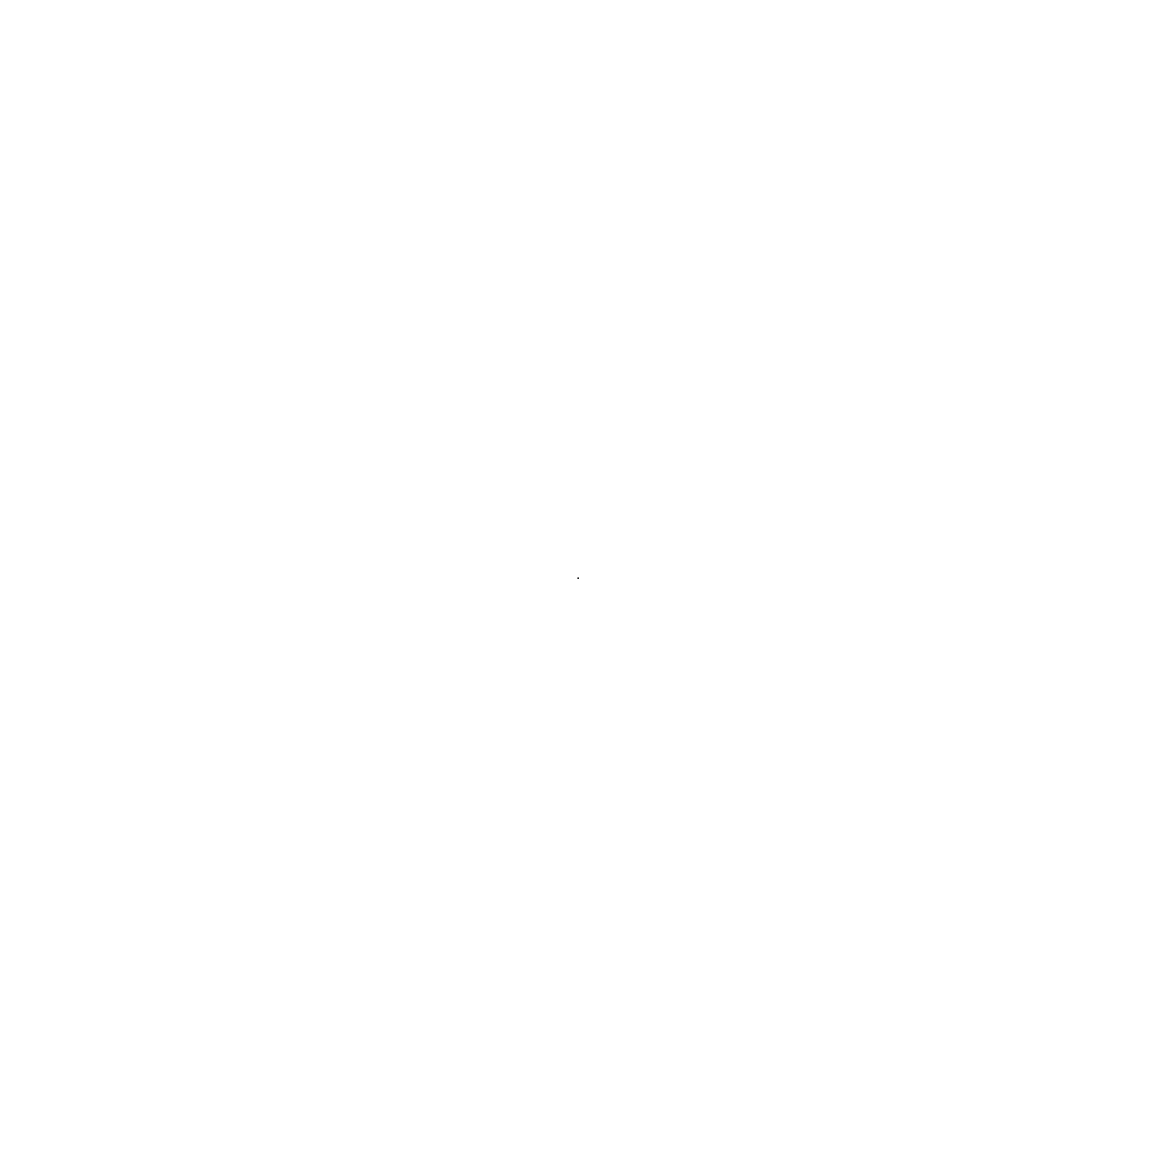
# Model space of a CAD drawing. Header units: millimetres. Extents: x 0 to 0, y 0 to 0.
import ezdxf

# ---------------------------------------------------------------- set-up
doc = ezdxf.new("R2010")
doc.units = ezdxf.units.MM
doc.header["$MEASUREMENT"] = 0
doc.layers.add('腿-五金件 v2_Sketch1', color=7, linetype='Continuous')

msp = doc.modelspace()

# ---------------------------------------------------------------- linework, layer by layer
at = {"layer": '腿-五金件 v2_Sketch1'}
msp.add_point((0, 0), dxfattribs=at)

doc.saveas('drawing.dxf')
